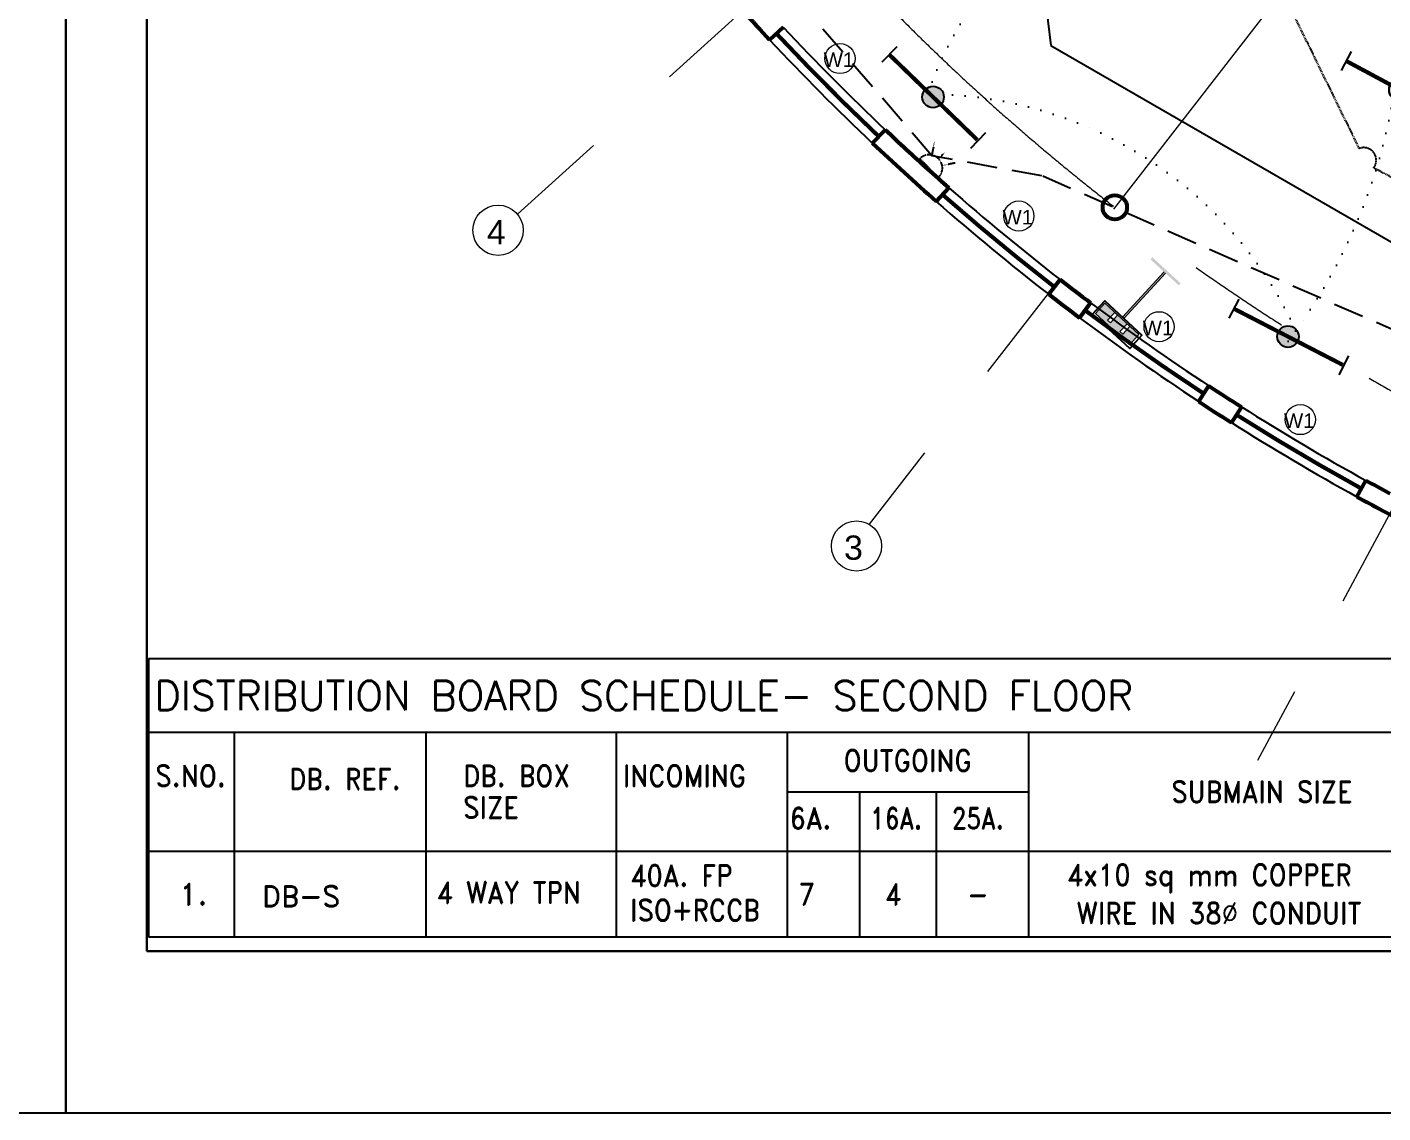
# Model space of a CAD drawing. Header units: millimetres. Extents: x -582 to 488037, y -1142837 to 903.
# Drawn here: x 360920 to 377672, y -1142837 to -1129421 of the extents above; entities that cross this region are included whole.
import ezdxf

# ---------------------------------------------------------------- set-up
doc = ezdxf.new("R2010")
doc.units = ezdxf.units.MM
for name, pattern in [('CENTERX2', [101.6, 63.5, -12.7, 12.7, -12.7]), ('DASHED', [19.05, 12.7, -6.35]), ('DOT2', [3.175, 0, -3.175]), ('HIDDEN', [0.375, 0.25, -0.125])]:
    doc.linetypes.add(name, pattern=pattern)
doc.layers.add('A New CL', color=7, linetype='CENTERX2', lineweight=13, true_color=0x18bbcd)
doc.layers.add('Pipe line', color=7, linetype='Continuous', lineweight=60, true_color=0x0070ff)
for name, color, linetype, lineweight in [('A_Wall 01', 7, 'Continuous', 53), ('COLUMN-HATCH', 1, 'Continuous', 53), ('Dimension', 5, 'Continuous', 13), ('dw', 92, 'Continuous', 15), ('E_Telephone', 50, 'Continuous', 20), ('window', 210, 'Continuous', 25)]:
    doc.layers.add(name, color=color, linetype=linetype, lineweight=lineweight)
for name, color, linetype in [('E_Electrical Layout', 210, 'Continuous'), ('E_Power', 50, 'HIDDEN'), ('E_Switch', 30, 'DOT2'), ('E_TV', 160, 'Continuous'), ('SHEDU', 5, 'Continuous')]:
    doc.layers.add(name, color=color, linetype=linetype)
doc.styles.add('Arial', font='arial.ttf')
doc.styles.add('S185', font='romans.shx', dxfattribs={"width": 0.9, "height": 180})
doc.styles.add('S200', font='ROMAND.SHX', dxfattribs={"height": 200})

# ---------------------------------------------------------------- blocks, each defined once
blk = doc.blocks.new('A$C115C1E31')
blk.add_circle((-22, 86), 150)
blk = doc.blocks.new('F')
at = {"layer": 'E_Electrical Layout', "ltscale": 5}
h = blk.add_hatch(color=256, dxfattribs=at)
edge = h.paths.add_edge_path()
edge.add_ellipse((0, 0), major_axis=(-37.1, 37.1), ratio=1, start_angle=45, end_angle=135, ccw=False)
edge.add_ellipse((0, 0), major_axis=(37.1, 37.1), ratio=1, start_angle=45, end_angle=135, ccw=False)
edge.add_line((0, 52.5), (0, -52.5))
edge = h.paths.add_edge_path()
edge.add_ellipse((0, 0), major_axis=(-37.1, 37.1), ratio=1, start_angle=225, end_angle=315, ccw=False)
edge.add_ellipse((0, 0), major_axis=(37.1, 37.1), ratio=1, start_angle=225, end_angle=315, ccw=False)
edge.add_line((0, -52.5), (0, 52.5))
for p, q in [((-52.5, 305), (52.5, 305)), ((-52.5, -296.8), (52.5, -296.8))]:
    blk.add_line(p, q, dxfattribs=at)
at = {"layer": 'E_Electrical Layout', "ltscale": 5, "const_width": 20}
blk.add_lwpolyline([(0, -300), (0, 300)], dxfattribs=at)
at = {"layer": 'E_Electrical Layout', "ltscale": 5, "const_width": 3.5}
for points in [[(-52.5, 0, -1), (52.5, 0, -1)], [(-52.5, 0, 1), (52.5, 0, 1)]]:
    blk.add_lwpolyline(points, format="xyb", dxfattribs=at)
at = {"layer": 'E_Electrical Layout', "ltscale": 5}
blk.add_circle((0, 0), 52.5, dxfattribs=at)
blk.add_circle((0, 0), 52.5, dxfattribs=at)
blk = doc.blocks.new('15A SOC')
at = {"layer": 'E_Power', "ltscale": 0.010417}
for p, q in [((-94.8, 141.8), (-47.1, 70.5)), ((0, 84.8), (-0.2, 138.4)), ((94.5, 142), (46.9, 70.6)), ((84.8, 0), (-84.8, 0))]:
    blk.add_line(p, q, dxfattribs=at)
blk.add_arc((0, 0), 84.8, 0, 180, dxfattribs=at)
blk = doc.blocks.new('TELEPHONE POINTS')
at = {"layer": 'E_TV', "ltscale": 0.03}
for points in [[(1.39, 8.1), (3.68, 8.1), (3.68, 8.45), (-1.25, 8.45), (-1.25, 8.09), (1.14, 8.09), (1.14, 0.23), (1.39, 0.23)], [(-1.74, 0), (-1.74, -1.78), (4.2, -1.78), (4.2, 0), (2.65, 0), (2.65, -1.35), (2.15, -1.35), (2.15, 0), (0.5, 0), (0.5, -1.35), (0, -1.35), (0, 0)]]:
    blk.add_hatch(color=5, dxfattribs=at).paths.add_polyline_path(points)
at = {"layer": 'E_Telephone', "ltscale": 0.03}
for p, q in [((1.14, 0.23), (1.14, 8.09)), ((1.39, 8.1), (1.39, 0.23))]:
    blk.add_line(p, q, dxfattribs=at)
for points in [[(-1.74, 0), (4.2, 0), (4.2, -1.78), (-1.74, -1.78)], [(0, 0), (0.5, 0), (0.5, -1.35), (0, -1.35)], [(2.65, 0), (2.15, 0), (2.15, -1.35), (2.65, -1.35)]]:
    blk.add_lwpolyline(points, close=True, dxfattribs=at)
at = {"layer": 'E_TV', "color": 5, "ltscale": 0.03}
blk.add_lwpolyline([(-1.93, -2.08), (-1.93, 0.23), (4.53, 0.23), (4.53, -2.08)], close=True, dxfattribs=at)

msp = doc.modelspace()

# ---------------------------------------------------------------- linework, layer by layer
at = {"layer": 'A New CL', "ltscale": 100}
for p, q in [((382994.4, -1117263.3), (366978.3, -1131733.3)), ((384461.2, -1118624), (371323.3, -1135563.8)), ((386165.3, -1119717.2), (376124.8, -1138483.3))]:
    msp.add_line(p, q, dxfattribs=at)
for radius, start, end in [(23338.9, 157.31549, 262.65238), (27838.9, 198.18233, 250.76685)]:
    msp.add_arc((391421.3, -1109649.8), radius, start, end, dxfattribs=at)
at = {"layer": 'A_Wall 01'}
for p, q in [((370262.3, -1129421.4), (370094.2, -1129578.4)), ((371363.8, -1130855.6), (371521.8, -1130688.6)), ((372308.3, -1131405.6), (372151.1, -1131578)), ((372153.3, -1131575.5), (372308.3, -1131405.6)), ((373543.1, -1132722.8), (373684, -1132541)), ((374060.4, -1132827.7), (373922.5, -1133011.8)), ((375396.4, -1134046.5), (375522.7, -1133854.2)), ((375923.6, -1134112.9), (375800.5, -1134307.2)), ((377350.8, -1135223.5), (377461.7, -1135022))]:
    msp.add_line(p, q, dxfattribs=at)
for radius, start, end in [(29188.9, 221.20384, 223.0585), (28958.9, 226.59402, 228.00731), (29188.9, 226.59402, 228.69149), (28958.9, 228.00731, 228.69985), (28958.9, 232.22961, 233.1657), (29188.9, 232.22961, 233.1657), (28958.9, 236.70122, 237.64518), (29188.9, 236.70122, 237.64518), (28958.9, 241.18069, 241.85169), (29188.9, 241.18069, 242.30317), (29188.9, 241.18069, 241.85169)]:
    msp.add_arc((391421.3, -1109649.8), radius, start, end, dxfattribs=at)
at = {"layer": 'DEFPOINTS'}
for points in [[(329700, -1142837.3), (361400, -1142837.3), (361400, -1098837.3), (329700, -1098837.3)], [(361400, -1142837.3), (393100, -1142837.3), (393100, -1098837.3), (361400, -1098837.3)]]:
    msp.add_lwpolyline(points, close=True, dxfattribs=at)
at = {"layer": 'Dimension'}
for centre, radius in [((370964.2, -1129809.8), 186.2), ((366739.3, -1131931.2), 310.3), ((373174.2, -1131756), 186.2), ((374907.1, -1133123.7), 186.2), ((376652.3, -1134270.8), 186.2), ((371168, -1135832.4), 310.3)]:
    msp.add_circle(centre, radius, dxfattribs=at)
at = {"layer": 'dw', "lineweight": 30}
msp.add_lwpolyline([(362400, -1140837.3), (392100, -1140837.3), (392100, -1099837.3), (362400, -1099837.3)], close=True, dxfattribs=at)
at = {"layer": 'E_Electrical Layout', "ltscale": 50}
for p, q in [((372610, -1121960), (373570, -1129650)), ((373570, -1129650), (379220, -1132910))]:
    msp.add_line(p, q, dxfattribs=at)
at = {"layer": 'E_Electrical Layout', "linetype": 'DASHED'}
msp.add_lwpolyline([(379460, -1132180), (377560, -1131160, 0.7484231), (377380, -1130920), (375450, -1126980, 0.5891327), (375324.5, -1126500.9), (374730, -1122340, 0.4217808), (374630, -1121990), (374140.4, -1121181.3)], format="xyb", dxfattribs=at)
at = {"layer": 'E_Power', "ltscale": 1500}
for p, q in [((372100, -1131010), (368000, -1126260)), ((373460, -1131260), (372100, -1131010)), ((378450, -1133450), (373460, -1131260))]:
    msp.add_line(p, q, dxfattribs=at)
at = {"layer": 'E_Switch', "ltscale": 50}
for centre, radius, start, end in [((375955.8, -1131527.9), 4108.3, 110.90323, 163.33897), ((371047.3, -1129163.1), 6844.4, 322.81292, 352.30157), ((372051.7, -1135249.9), 5000, 22.82956, 89.7903)]:
    msp.add_arc(centre, radius, start, end, dxfattribs=at)
at = {"layer": 'SHEDU', "color": 5}
for p, q in [((362420, -1137224.2), (362420, -1140660)), ((362420, -1137224.2), (381809.4, -1137224.2)), ((362420, -1138135.1), (381809.4, -1138135.1)), ((363477.3, -1138135.1), (363477.3, -1140660)), ((365848, -1138135.1), (365848, -1140660)), ((368197.5, -1138135.1), (368197.5, -1140660)), ((370312.1, -1138135.1), (370312.1, -1140660)), ((373294.9, -1138135.1), (373294.9, -1140670)), ((370319.6, -1138870.3), (373294.9, -1138870.3)), ((371205.2, -1138870.3), (371205.2, -1140660)), ((372153.8, -1138870.3), (372153.8, -1140670)), ((362420, -1139605.4), (381809.4, -1139605.4)), ((362420, -1140662.7), (372153.8, -1140662.7)), ((372153.8, -1140662.7), (381809.4, -1140662.7))]:
    msp.add_line(p, q, dxfattribs=at)
at = {"layer": 'window', "const_width": 50}
for points in [[(370178.2, -1129499.9, 0.0154278), (371442.8, -1130772.1)], [(372230.8, -1131490.5, 0.015421), (373613.6, -1132631.9)], [(373991.4, -1132919.8, 0.0154278), (375459.6, -1133950.3)], [(375862.1, -1134210, 0.0154278), (377406.2, -1135122.8)]]:
    msp.add_lwpolyline(points, format="xyb", dxfattribs=at)
at = {"layer": 'window'}
for radius, start, end in [(28958.9, 223.0585, 226.59402), (29188.9, 223.0585, 226.59402), (28958.9, 228.69985, 232.22961), (29188.9, 228.69149, 232.22961), (28958.9, 233.1657, 236.70122), (29188.9, 233.1657, 236.70122), (28958.9, 237.64517, 241.18069), (29188.9, 237.64517, 241.18069)]:
    msp.add_arc((391421.3, -1109649.8), radius, start, end, dxfattribs=at)

# ---------------------------------------------------------------- block references
at = {"layer": 'COLUMN-HATCH'}
msp.add_blockref('A$C115C1E31', (374382.4, -1131733.8), dxfattribs=at)
at = {"layer": 'Dimension', "ltscale": 1500, "xscale": 96.52000000000005, "yscale": 96.52000000000005, "zscale": 96.52000000000005, "rotation": 317.3083685089085}
msp.add_blockref('TELEPHONE POINTS', (374359.4, -1132946.4), dxfattribs=at)
at = {"layer": 'E_Electrical Layout', "xscale": 2.54, "yscale": 2.54, "zscale": 2.54}
for p, rotation in [((372114.3, -1130285.2), 225.9078790581288), ((377882.5, -1130195.9), 241.7452337149548), ((376499.7, -1133245.4), 242.6988460371949)]:
    msp.add_blockref('F', p, dxfattribs=dict(at, rotation=rotation))
at = {"layer": 'E_Power', "xscale": 1.933907334955848, "yscale": 1.933907332272611, "zscale": 1.933907335074686, "rotation": 314.7374924572708}
msp.add_blockref('15A SOC', (372065.4, -1131163.6), dxfattribs=at)

# ---------------------------------------------------------------- texts
at = {"layer": 'Pipe line', "color": 5, "attachment_point": 5, "style": 'Arial'}
for s, insert, char_height in [('W1', (370951.1, -1129823.9), 180), ('W1', (373161.1, -1131770.1), 180), ('4', (366717.4, -1131954.7), 300), ('W1', (374894, -1133137.9), 180), ('W1', (376639.2, -1134284.9), 180), ('3', (371130.9, -1135855.2), 300)]:
    msp.add_mtext(s, dxfattribs=dict(at, insert=insert, char_height=char_height))
at = {"layer": 'SHEDU', "color": 1, "style": 'S185'}
msp.add_text('DISTRIBUTION BOARD SCHEDULE- SECOND FLOOR', height=359.954, dxfattribs=at).set_placement((362494.8, -1137860.7))
at = {"layer": 'SHEDU', "color": 5, "style": 'S200'}
for s, height, width, p in [('OUTGOING', 263.01, 0.9, (371008.3, -1138615.6)), ('S.NO.', 263.01, 0.9, (362503.5, -1138804)), ('DB. REF.', 263.01, 0.9, (364157.1, -1138843.4)), ('DB. BOX', 263.01, 0.9, (366306.9, -1138804)), ('INCOMING', 263.01, 0.9, (368280.9, -1138804)), ('SUBMAIN SIZE', 263.014, 0.9, (375057.5, -1139000.6)), ('SIZE', 263.01, 0.9, (366306.9, -1139195.8)), ('6A.', 263.01, 0.9, (370340.4, -1139329)), ('16A.', 263.01, 0.8, (371337.3, -1139329)), ('25A.', 263.01, 0.8, (372347.6, -1139329)), ('40A. FP', 263.01, 0.9, (368369.6, -1140037)), ('4x10 sq mm COPPER ', 263.014, 0.9, (373765.9, -1140028.4)), (' 4 WAY TPN', 263.01, 0.9, (365815.3, -1140246.1)), ('7', 263, 0.9, (370452.2, -1140266.4)), ('4', 263, 0.9, (371518.3, -1140266.4)), ('-', 263, 0.9, (372539.6, -1140272.5)), ('ISO+RCCB', 263.01, 0.9, (368369.6, -1140463)), ('WIRE IN 38%%c CONDUIT', 263.014, 0.9, (373885.7, -1140501.6))]:
    msp.add_text(s, height=height, dxfattribs=dict(at, width=width)).set_placement(p)
for s, p in [('1.', (362799.3, -1140266.4)), ('DB-S', (363820.8, -1140293.2))]:
    msp.add_text(s, height=263.01, dxfattribs=at).set_placement(p)

doc.saveas('drawing.dxf')
